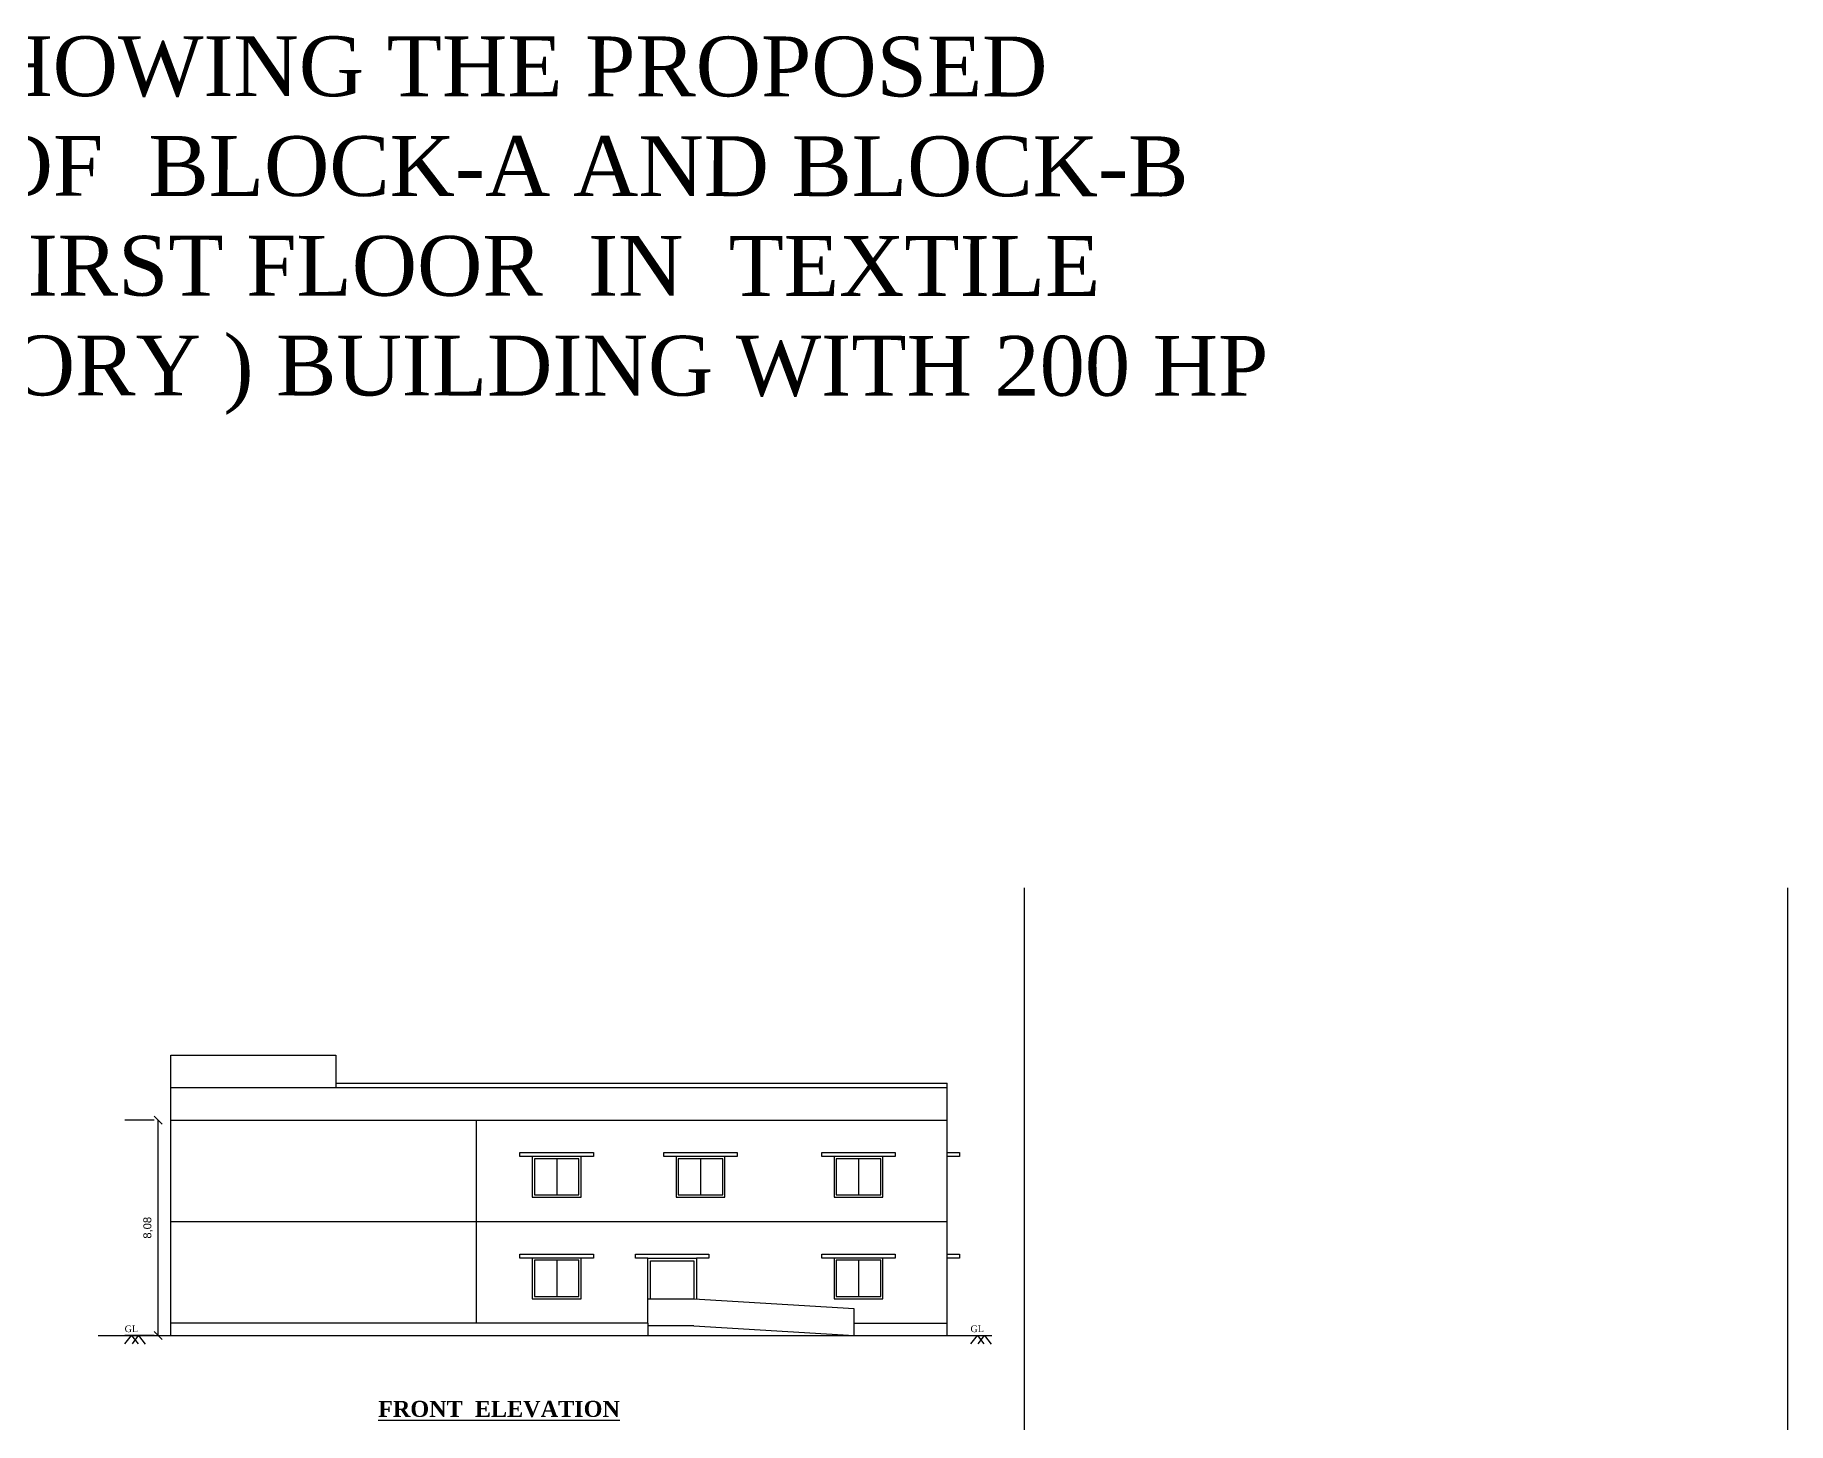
# Model space of a CAD drawing. Header units: metres. Extents: x 2066 to 2266, y 1708 to 2044.
# Drawn here: x 2199.8 to 2265.5, y 1992 to 2044.1 of the extents above; entities that cross this region are included whole.
import ezdxf

# ---------------------------------------------------------------- set-up
doc = ezdxf.new("R2010")
doc.units = ezdxf.units.M
doc.styles.add('ANAND', font='BKANT.TTF')
doc.styles.get("Standard").update_dxf_attribs({"font": 'arial.ttf'})
doc.styles.add('TIMES NEW ROMAN', font='times.ttf')
doc.dimstyles.new('ISO-25', dxfattribs={"dimtxt": 2.5, "dimasz": 2.5, "dimexe": 1.25, "dimexo": 0.625, "dimtad": 1, "dimtxsty": 'Standard', "dimcen": 2.5, "dimadec": 0, "dimazin": 0, "dimtfac": 1, "dimtmove": 0, "dimatfit": 3, "dimfxl": 0, "dimarcsym": 0})

# ---------------------------------------------------------------- blocks, each defined once
blk = doc.blocks.new('_Oblique')
at = {"color": 0, "linetype": 'ByBlock', "lineweight": -2}
blk.add_line((-0.5, -0.5), (0.5, 0.5), dxfattribs=at)
blk = doc.blocks.new('*D69')
at = {"color": 0, "lineweight": -2}
for p, q in [((2204.258, 2003.37), (2203.164, 2003.37)), ((2204.414, 1995.29), (2204.414, 2003.37)), ((2204.258, 1995.29), (2203.164, 1995.29))]:
    blk.add_line(p, q, dxfattribs=at)
at = {"layer": 'Defpoints', "color": 0}
for p in [(2204.414, 2003.37), (2204.883, 2003.37), (2204.883, 1995.29)]:
    blk.add_point(p, dxfattribs=at)
at = {"color": 0, "lineweight": -2, "xscale": 0.3, "yscale": 0.3, "zscale": 0.3}
for p, rotation in [((2204.414, 2003.37), 90), ((2204.414, 1995.29), 270)]:
    blk.add_blockref('_Oblique', p, dxfattribs=dict(at, rotation=rotation))
at = {"color": 0, "insert": (2204.033, 1999.33), "char_height": 0.3, "attachment_point": 5, "rotation": 90}
blk.add_mtext('8,08', dxfattribs=at)

msp = doc.modelspace()

# ---------------------------------------------------------------- linework, layer by layer
for p, q in [((2236.876, 2012.086), (2236.876, 1937.276)), ((2265.507, 1937.276), (2265.507, 2012.086)), ((2204.883, 1995.29, 16.644), (2204.883, 2005.81, 16.644)), ((2204.883, 2005.81, -3.121), (2211.074, 2005.81, -3.121)), ((2211.074, 2005.81), (2211.074, 2004.59)), ((2204.883, 2004.59, -3.121), (2233.993, 2004.59, -3.121)), ((2211.074, 2004.75, -3.121), (2233.993, 2004.75, -3.121)), ((2233.993, 2004.59, -3.121), (2233.993, 2004.75, -3.121)), ((2233.993, 1995.29, 16.644), (2233.993, 2004.59, 16.644)), ((2204.883, 2003.37, -3.121), (2233.993, 2003.37, -3.121)), ((2216.345, 1995.75), (2216.345, 2003.37)), ((2219.35, 2001.92, 6.762), (2219.35, 2000.56, 6.762)), ((2224.74, 2001.92, 6.762), (2224.74, 2000.56, 6.762)), ((2230.667, 2001.92, 6.762), (2230.667, 2000.56, 6.762)), ((2204.883, 1999.56, -3.121), (2233.993, 1999.56, -3.121)), ((2219.35, 1998.11, 6.762), (2219.35, 1996.75, 6.762)), ((2230.667, 1998.11, 6.762), (2230.667, 1996.75, 6.762)), ((2222.766, 1995.75, 6.762), (2222.766, 1996.75, 6.762)), ((2224.497, 1996.647, 6.762), (2222.766, 1996.647, 6.762)), ((2230.497, 1996.29, 6.762), (2224.496, 1996.647, 6.762)), ((2222.766, 1995.75, -9.324), (2204.883, 1995.75, 16.644)), ((2222.766, 1995.75, 6.762), (2222.766, 1995.29, -3.121)), ((2224.497, 1995.647, 6.762), (2222.766, 1995.647, 6.762)), ((2224.497, 1995.647, 6.762), (2230.497, 1995.29, 6.762)), ((2230.497, 1995.29, 6.762), (2230.497, 1996.29, 6.762)), ((2230.497, 1995.75, -3.121), (2233.993, 1995.75, -3.121)), ((2202.158, 1995.29, -3.121), (2235.668, 1995.29, -3.121))]:
    msp.add_line(p, q)
for points, elevation in [([(2218.435, 2002), (2217.975, 2002), (2217.975, 2002.15), (2220.265, 2002.15), (2220.725, 2002.15), (2220.725, 2002), (2220.265, 2002)], 6.762), ([(2223.825, 2002), (2223.365, 2002), (2223.365, 2002.15), (2225.655, 2002.15), (2226.115, 2002.15), (2226.115, 2002), (2225.655, 2002)], 6.762), ([(2229.752, 2002), (2229.292, 2002), (2229.292, 2002.15), (2231.582, 2002.15), (2232.042, 2002.15), (2232.042, 2002), (2231.582, 2002)], 6.762), ([(2233.993, 2002.15), (2234.453, 2002.15), (2234.453, 2002), (2233.993, 2002)], 16.644), ([(2218.435, 1998.19), (2217.975, 1998.19), (2217.975, 1998.34), (2220.265, 1998.34), (2220.725, 1998.34), (2220.725, 1998.19), (2220.265, 1998.19)], 6.762), ([(2222.766, 1998.19), (2222.306, 1998.19), (2222.306, 1998.34), (2224.596, 1998.34), (2225.056, 1998.34), (2225.056, 1998.19), (2224.596, 1998.19)], 6.762), ([(2229.752, 1998.19), (2229.292, 1998.19), (2229.292, 1998.34), (2231.582, 1998.34), (2232.042, 1998.34), (2232.042, 1998.19), (2231.582, 1998.19)], 6.762), ([(2233.993, 1998.34), (2234.453, 1998.34), (2234.453, 1998.19), (2233.993, 1998.19)], 16.644), ([(2222.766, 1995.75), (2222.766, 1998.19), (2224.596, 1998.19), (2224.596, 1996.642)], 6.762), ([(2222.866, 1996.647), (2222.866, 1998.09), (2224.496, 1998.09), (2224.496, 1996.647)], 6.762), ([(2203.166, 1994.972), (2203.417, 1995.29), (2203.659, 1994.979)], -3.121), ([(2203.449, 1994.972), (2203.678, 1995.29), (2203.927, 1994.965)], -3.121), ([(2234.873, 1994.972), (2235.123, 1995.29), (2235.366, 1994.979)], -3.121), ([(2235.156, 1994.972), (2235.385, 1995.29), (2235.634, 1994.965)], -3.121)]:
    msp.add_lwpolyline(points, dxfattribs=dict(elevation=elevation))
at = {"elevation": 6.762}
for points in [[(2220.265, 2002), (2218.435, 2002), (2218.435, 2000.48), (2220.265, 2000.48)], [(2220.185, 2001.92), (2218.515, 2001.92), (2218.515, 2000.56), (2220.185, 2000.56)], [(2225.655, 2002), (2223.825, 2002), (2223.825, 2000.48), (2225.655, 2000.48)], [(2225.575, 2001.92), (2223.905, 2001.92), (2223.905, 2000.56), (2225.575, 2000.56)], [(2231.582, 2002), (2229.752, 2002), (2229.752, 2000.48), (2231.582, 2000.48)], [(2231.502, 2001.92), (2229.832, 2001.92), (2229.832, 2000.56), (2231.502, 2000.56)], [(2220.265, 1998.19), (2218.435, 1998.19), (2218.435, 1996.67), (2220.265, 1996.67)], [(2220.185, 1998.11), (2218.515, 1998.11), (2218.515, 1996.75), (2220.185, 1996.75)], [(2231.582, 1998.19), (2229.752, 1998.19), (2229.752, 1996.67), (2231.582, 1996.67)], [(2231.502, 1998.11), (2229.832, 1998.11), (2229.832, 1996.75), (2231.502, 1996.75)]]:
    msp.add_lwpolyline(points, close=True, dxfattribs=at)

# ---------------------------------------------------------------- texts
at = {"insert": (2152.62, 2044.041), "char_height": 2.244616, "width": 101.96261, "attachment_point": 1, "rotation": 359.97737, "style": 'ANAND'}
msp.add_mtext('{\\fTimes New Roman|b0|i0|c0|p18;SITE AND DETAILED PLAN SHOWING THE PROPOSED CONSTRUCTION  RCC ROOF OF  BLOCK-A AND BLOCK-B   HAVING GROUND FLOOR & FIRST FLOOR  IN  TEXTILE INDUSTRY ( ORANGE CATEGORY ) BUILDING WITH 200 HP }', dxfattribs=at)
at = {"ltscale": 0.2, "char_height": 0.25, "attachment_point": 7, "style": 'TIMES NEW ROMAN'}
for insert in [(2203.154, 1995.412, 1.115), (2234.861, 1995.412, 1.115)]:
    msp.add_mtext_dynamic_manual_height_columns('GL', width=0.92212, gutter_width=1.466, heights=[0], dxfattribs=dict(at, insert=insert))
at = {"insert": (2208.378, 1992.838, -9.883), "char_height": 0.6, "attachment_point": 1, "style": 'TIMES NEW ROMAN'}
msp.add_mtext_dynamic_manual_height_columns('{\\fTimes New Roman|b1|i0|c0|p18;\\W9.44185;\\L  \\W1;FRONT  ELEVATION}', width=17.22221, gutter_width=1, heights=[0], dxfattribs=at)

# ---------------------------------------------------------------- dimensions: what is measured, and where the dimension line sits
dim = msp.add_aligned_dim(p1=(2204.883, 1995.29, -3.121), p2=(2204.883, 2003.37, -3.121), distance=0.47, dimstyle='ISO-25', override={"dimtxt": 0.3, "dimasz": 0.3, "dimgap": 0.2, "dimblk1": 'Oblique', "dimblk2": 'Oblique', "dimsah": 1, "dimsd1": 0, "dimsd2": 0, "dimtmove": 1})
dim.commit()
dim.dimension.update_dxf_attribs({"geometry": '*D69', "text_midpoint": (2204.033, 1999.33, -3.121)})

doc.saveas('drawing.dxf')
